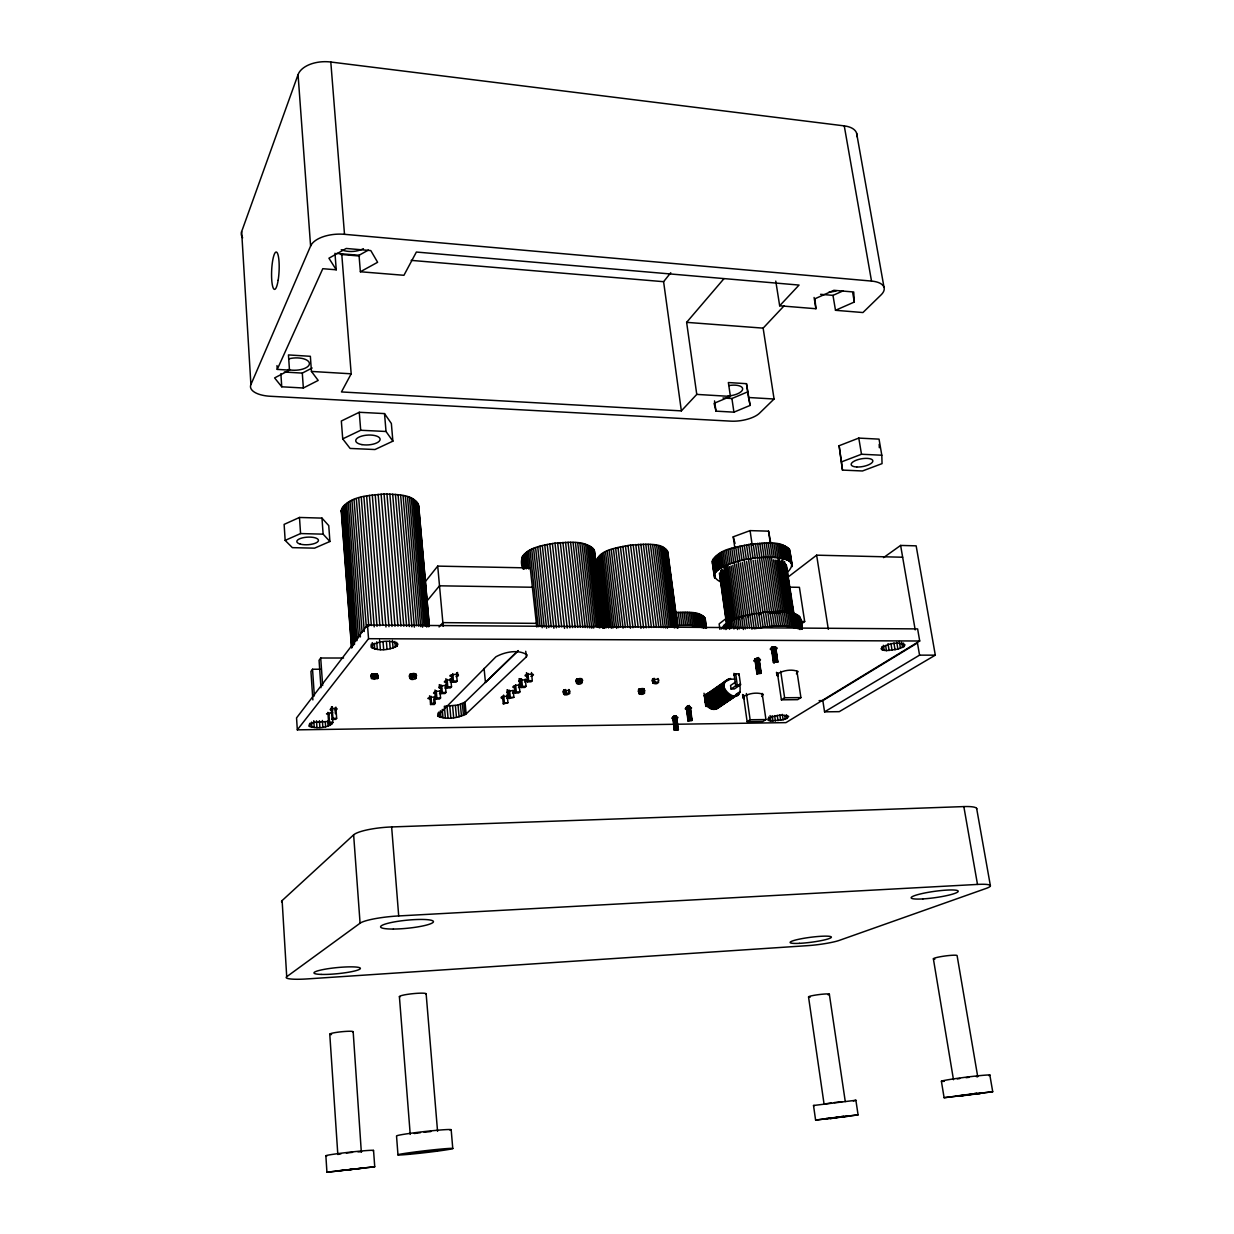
<?xml version="1.0" encoding="UTF-8"?>
<svg xmlns="http://www.w3.org/2000/svg" width="1234" height="1234" viewBox="0 0 1234 1234"><rect width="100%" height="100%" fill="white"/><g stroke="black" fill="none" stroke-linecap="round" stroke-linejoin="round"><path stroke-width="1.5" d="M522.784 568.612C515.164 548.791 541.957 545.459 554.991 543.145C567.609 542.713 585.934 539.088 594.387 550.734L603.611 628.307M789.837 553.326C786.706 538.394 762.442 543.947 750.951 544.071C738.379 547.31 715.072 548.174 712.527 563.691M739.737 684.083C744.395 714.532 705.277 678.206 734.569 679.163M737.917 694.619L717.802 708.223C707.406 714.486 698.521 693.971 711.185 692.089M351.52 647.665L341.232 510.783C347.973 495.528 369.66 495.59 384.052 494.016C394.679 494.618 419.267 493.384 417.956 508.824M692.073 720.347L687.924 720.826L692.073 720.286L690.238 706.804M442.173 692.413C440.831 689.066 428.229 693.292 436.126 693.909M666.761 555.994C670.278 540.014 639.613 545.027 630.543 545.042C620.332 547.51 594.572 549.269 597.904 563.969M658.601 682.34C644.919 680.736 661.64 688.618 657.969 678.484M787.153 572.576C806.064 554.066 759.018 556.75 750.812 558.693C742.282 559.064 697.21 571.049 721.767 582.479M409.997 678.422C424.465 674.258 407.636 685.41 409.673 674.659M705.169 620.224C701.992 609.534 685.04 613.005 676.247 612.403L677.975 625.515L691.04 625.484L702.084 627.535L700.326 614.532M721.566 628.97C730.651 615.38 750.735 614.948 765.512 612.126C778.253 611.925 805.571 607.143 801.73 628.8M775.446 646.817L777.713 662.01L775.739 646.986M563.845 694.063C577.296 689.837 561.624 700.48 563.46 690.454M569.707 693.57L569.183 689.698M576.571 683.389C590.099 678.731 574.597 690.222 576.293 679.487M784.114 305.816L763.136 328.136L774.073 399.014L759.527 413.174A21.903 8.669 -9 0 1 730.898 421.149L270.292 396.268A24.479 10.504 -2.1 0 1 250.903 384.592L241.648 231.591L298.057 74.642A27.194 15.965 -1 0 1 330.805 62.024L844.257 125.883A24.449 12.695 -12.9 0 1 856.766 136.604M371.48 678.499L374.288 679.317L377.851 678.145L374.997 677.481L371.527 678.422L371.233 674.612M250.903 384.592L310.598 246.044L298.057 74.642M289.481 370.138L274.611 377.913L281.738 386.797L303.348 388L318.187 380.427L311.446 371.434L310.366 356.302L288.463 354.929L289.481 370.138L277.234 369.398L322.784 268.703L336.25 269.799L334.969 253.248M678.376 729.726L674.335 730.081L678.376 729.726L676.463 716.244M341.756 254.081L351.181 373.809L341.463 391.949L681.353 410.876L696.763 394.402L730.405 396.423L728.368 382.54L746.477 383.681L750.133 405.415L733.922 412.156L716.013 411.153L714.07 403.317L730.405 396.423M720.332 705.462L733.598 696.824M320.022 669.229L312.541 669.244L310.937 671.435L312.865 699.925M343.546 658.015L320.717 658.015L319.066 660.298L320.963 687.724M644.564 693.076C631.422 691.04 647.464 699.524 643.978 688.803M526.394 656.812L527.196 654.946C518.496 649.084 504.783 651.891 495.914 656.797L437.623 715.782C446.06 720.224 457.845 718.173 466.143 713.915L526.394 656.812L525.73 651.305M410.043 678.345L409.873 674.396M367.485 625.052L296.546 717.926L297.317 729.849L785.935 722.63L919.716 641.001L917.618 628.908L367.485 625.052L368.55 638.703L297.317 729.849M681.353 410.876L663.599 281.691L670.756 272.729M424.712 582.371L437.715 566.113L530.419 567.948M426.424 601.668L439.505 585.811L532.486 587.245M332.964 718.712L332.378 723.448L328.676 723.494L329.524 722.476L328.876 713.175M335.849 707.097L336.651 718.327L335.787 719.36L332.069 719.407L332.933 718.373L332.131 707.144M719.653 706.542L717.802 708.223M397.024 646.138L397.903 644.102C390.391 639.335 378.823 640.97 371.434 645.552L371.48 647.542C379.27 651.351 389.45 650.025 397.024 646.138L396.7 642.297M696.763 394.402L686.628 322.352L723.895 278.761M439.088 626.965L442.867 622.63L536.374 623.355M904.059 646.539L904.938 644.827C897.797 641.618 886.752 643.361 881.045 648.714L882.464 650.056L886.459 650.626L897.905 649.146L904.059 646.539L903.473 643.099M775.77 281.105L779.672 305.785L799.046 285.069L416.382 252.044L403.934 275.29L360.374 271.758L359.032 255.284L368.395 250.07M761.208 673.255L756.843 673.641L761.208 673.255L759.033 658.447M436.096 697.071L430.034 697.225L430.543 704.491L431.576 703.442L435.216 703.395L434.569 696.161M435.016 689.976L435.833 699.076L436.882 697.997L440.553 697.966L439.89 690.685M440.553 686.212L441.217 693.57L442.296 692.459L445.983 692.444L445.32 685.086M445.86 678.685L446.708 687.94L447.803 686.829L451.521 686.798L450.842 679.394M451.613 674.751L452.292 682.217L453.418 681.075L457.166 681.06L456.472 673.579M430.543 704.491L434.183 704.46L435.216 703.395M440.553 697.966L439.489 699.046L435.833 699.076M445.983 692.444L444.903 693.539L441.217 693.57M451.521 686.798L450.425 687.924L446.708 687.94M457.166 681.06L456.056 682.201L452.292 682.217M445.397 718.034L444.348 706.28L458.015 705.046L465.033 702.115L518.157 650.58M517.925 651.028L485.456 682.495L484.083 668.427M282.077 902.332A26.747 4.504 -5.1 0 1 282.123 900.573L353.634 834.863A31.081 6.185 -5.3 0 1 391.641 826.95L963.831 806.589A27.534 4.782 -8.5 0 1 976.726 808.995M515.303 691.888L512.542 693.045M521.334 686.397L518.527 687.585M502.5 696.115L503.271 703.781L507.945 702.701L507.174 695.035M508.423 691.271L509.148 698.444L510.305 697.38L513.868 697.349L513.128 690.176M514.377 685.78L515.118 693.014L516.306 691.935L519.9 691.904L519.144 684.669M520.455 680.181L521.211 687.477L522.429 686.366L526.039 686.351L525.268 679.055M526.455 672.638L527.412 681.831L528.646 680.721L532.286 680.69L531.499 672.53M507.945 702.701L503.271 703.781M513.868 697.349L509.148 698.444M519.9 691.904L518.696 692.984L515.118 693.014M526.039 686.351L524.82 687.446L521.211 687.477M532.286 680.69L531.052 681.816L527.412 681.831M674.412 729.973L673.008 716.599M726.363 618.296L719.144 623.88L719.9 629.355M787.971 577.126L816.63 555.177L902.656 557.228M658.586 680.551C660.067 677.435 647.526 680.767 653.758 681.507M286.72 976.711L360.081 923.202A31.544 4.859 -5.6 0 1 398.705 915.936L977.498 884.423A27.888 3.733 -8.1 0 1 986.105 888.434L839.351 940.37A23.986 2.838 -7.4 0 1 807.514 945.66L307.497 978.901A27.086 3.517 -5.5 0 1 286.72 976.711L282.123 900.573M883.529 557.629L900.619 545.428L916.152 545.844L935.31 655.161L839.243 711.663L824.574 711.848L822.831 700.619L917.448 642.945L919.561 655.146L824.574 711.848M800.264 624.666L804.676 621.55L799.416 587.322L789.914 587.168M707.19 693.817L728.106 679.194M706.342 694.742L729.309 678.731M705.987 695.266L729.942 678.592M705.663 695.822L724.975 682.294M727.597 680.597L730.59 678.499M705.385 696.408L724.697 682.896M705.169 697.025L724.481 683.513M705 697.657L724.312 684.176M704.876 698.321L724.188 684.839M704.815 698.999L724.127 685.533M704.799 699.678L724.111 686.227M704.845 700.372L724.157 686.937M704.938 701.066L724.265 687.647M705.077 701.76L724.404 688.356M705.277 702.439L724.62 689.05M705.524 703.118L724.867 689.729M735.186 682.294L730.574 685.487L731.068 689.004L734.369 688.973L740.554 684.747L739.043 674.026M705.817 703.766L725.176 690.408M706.172 704.398L725.53 691.055M706.558 705.015L725.916 691.672M704.028 693.246L705.802 706.372L726.363 692.274M731.068 689.004L737.222 684.762L740.554 684.747M707.452 706.157L726.841 692.845M707.961 706.666L727.35 693.369M708.486 707.144L727.906 693.847M709.056 707.576L728.476 694.295M709.643 707.961L729.093 694.696M710.26 708.301L729.71 695.051M710.892 708.594L730.358 695.344M711.54 708.84L731.022 695.59M712.188 709.026L731.685 695.791M712.851 709.149L732.348 695.914M713.514 709.226L733.027 696.007M714.162 709.241L733.69 696.022M735.695 694.634L740.215 691.564M714.825 709.211L739.953 692.166M736.605 694.788L739.629 692.737M715.458 709.118L739.274 693.277M716.676 708.779L738.857 693.77M761.81 696.5L763.337 694.372C756.905 691.935 748.514 693.338 742.76 697.025L744.195 698.752L743.67 694.973M796.393 673.826L798.12 671.527C791.488 668.782 782.68 670.448 776.726 674.288L778.083 676.186L777.59 672.838M743.423 695.513L747.125 721.689L750.133 719.761L765.944 719.545L762.149 693.385M777.482 673.471L781.384 699.832L784.623 697.75L800.912 697.611L796.933 671.265M765.944 719.545L762.89 721.458L747.125 721.689M800.912 697.611L797.627 699.663L781.384 699.832M787.03 718.389L788.68 716.337C782.125 713.992 773.78 715.473 767.841 719.006L768.103 720.24L770.864 720.949L783.127 719.761L787.03 718.389L786.505 714.794M777.96 661.717L773.363 662.319L777.713 662.01M691.796 720.594L689.945 706.681L691.58 720.039M327.581 721.489L313.544 722.384L309.626 723.803L308.855 726.116C316.089 728.631 325.73 728.384 332.069 723.895L331.19 722.445M456.009 676.618C465.835 672.638 442.173 674.875 452.554 676.942M360.374 271.758L377.619 262.287L370.802 250.579L346.214 248.466L328.923 258.214L336.25 269.799M447.294 687.184L444.888 688.048M441.865 692.737L439.489 693.601M813.514 1105.494L855.887 1100.265L858.077 1114.873L815.597 1120.071L813.514 1105.494L814.486 1105.571M371.85 678.176L371.712 674.288M284.344 372.036L302.299 373.1L312.156 367.994M410.428 678.006L410.274 674.165M582.093 681.199C585.656 678.237 571.974 680.196 576.988 681.862M569.29 691.95C572.73 689.081 559.326 691.025 564.277 692.598M359.264 412.279L341.34 421.01L342.713 438.872L350.117 448.436L374.966 449.531L392.875 441.17L391.363 423.493L384.514 413.591L359.264 412.279L360.698 430.265L342.713 438.872M361.315 1151.908L353.171 1031.701M759.743 660.73C764.016 656.982 747.696 661.085 756.241 661.424M299.476 517.462L284.128 524.388L285.162 540.399L292.365 547.649L314.547 548.158L329.91 541.495L328.753 525.622L321.981 518.11L299.476 517.462L300.572 533.566L285.162 540.399M738.626 675.013C741.958 672.808 731.238 674.103 734.631 675.538M855.887 1100.265L853.311 1100.959M820.564 294.324L832.981 295.373L843.208 290.823M815.597 1120.071L858.077 1114.873M832.981 295.373L835.495 310.305L854.298 302.052L853.727 291.995L833.891 290.298L814.918 298.782L815.936 308.731L779.672 305.785M325.869 1155.826L326.933 1172.238L374.735 1166.747L373.547 1150.396M722.985 397.996L731.916 398.52L748.082 391.702M839.12 445.721L858.787 438.085L879.04 439.134L881.801 455.223L882.048 463.629L862.473 470.972L842.483 470.092L839.12 445.721L842.483 470.092M841.758 461.778L861.502 454.251L881.801 455.223M377.018 676.726C382.339 673.456 365.742 675.214 372.329 677.173M415.426 676.571C420.655 673.841 406.14 674.319 410.027 676.895M734.801 547.742L733.227 536.821L750.071 530.62L768.566 531.16L770.803 543.253M374.735 1166.747L326.933 1172.238M452.23 681.831L451.397 682.14L451.073 678.561M435.957 698.521L434.183 699.046M506.65 698.413C515.951 695.39 495.79 695.899 502.423 698.675M643.408 691.642C649.5 688.557 632.919 690.778 639.922 692.089M775.492 649.47C782.587 646.184 765.018 648.22 771.821 649.948M941.388 1081.215L944.103 1097.705L992.722 1091.72L989.869 1075.2M690.145 708.979C696.161 706.157 680.35 708.177 686.829 709.411M430.034 697.225L427.828 698.429L430.851 699.354M992.722 1091.72L944.103 1097.705M335.386 710.121C342.697 706.928 323.694 709.01 332.594 710.383L332.347 706.881M530.867 676.34C540.924 672.515 517.74 674.504 527.473 676.648M524.635 682.001C534.569 678.253 511.601 680.227 521.288 682.325L520.918 678.808M338.023 1170.804L356.672 1168.814M410.907 1153.142L409.95 1153.374L432.085 1150.921M363.644 1168.166L364.4 1167.981L345.073 1170.156M439.828 1150.242L440.846 1149.995L418.773 1152.448M675.785 718.635C683.729 716.106 666.838 717.324 673.301 718.867M795.899 614.146L798.105 628.646C783.899 624.188 768.551 626.348 754.159 628.785L742.112 545.598M826.811 1118.498L825.5 1118.729L843.778 1116.354L841.264 1116.631M957.491 1095.792L955.795 1096.085L977.097 1093.293L974.336 1093.586M825.284 1103.859L831.546 1102.903M846.755 1116.461L848.097 1116.23L829.942 1118.59L832.441 1118.312M979.179 1093.632L980.907 1093.339L959.759 1096.116L962.505 1095.823M341.047 1153.775L337.823 1154.469L329.771 1034.169M957.276 1078.917L959.851 1078.516M414.3 1133.522L420.486 1132.658M965.991 1077.683L969.137 1077.313M346.322 1153.05L352.538 1152.34M834.292 1102.564L841.927 1101.731M424.064 1132.241L430.913 1131.547M357.983 1151.846L361.655 1151.754M707.745 694.804L703.966 695.822L705.432 696.408M831.762 1118.066L833.243 1118.019M840.416 1116.94L841.866 1116.893M976.325 1076.65L977.436 1076.619M329.524 722.476L333.226 722.43M332.933 718.373L336.651 718.327M819.083 700.665L822.831 700.619M705.802 706.372L709.026 706.342M738.996 685.811L735.68 685.826L733.922 673.332M919.561 655.146L935.31 655.161M368.55 638.703L919.716 641.001M962.69 1095.36L964.001 1095.376M800.851 621.52L804.676 621.55M972.762 1094.049L974.042 1094.064M300.572 533.566L323.123 534.152L329.91 541.495M329.216 714.532L326.501 713.792L332.625 712.542M360.698 430.265L386.026 431.484L392.875 441.17M447.402 686.243C444.95 684.068 433.982 687.647 441.51 688.371M515.18 691.302C512.912 689.251 502.192 692.629 509.241 693.354M446.986 682.711C439.597 682.063 449.839 678.577 452.431 680.304M515.21 687.893C507.961 687.168 519.452 683.405 521.427 686.089M311.446 371.434L351.181 373.809M746.477 383.681L748.544 397.502L774.073 399.014M686.628 322.352L763.136 328.136M835.495 310.305L862.936 312.541L881.061 294.895A25.143 11.091 -11.6 0 0 871.513 281.074L844.257 125.883M336.82 253.402L359.032 255.284M340.399 254.405L359.526 256.024M411.169 260.374L663.599 281.691M310.598 246.044A28.058 14.037 -2.4 0 1 344.502 234.321L871.513 281.074M773.857 662.643L771.728 647.248L773.718 662.596M678.052 729.402L676.201 716.183M653.017 683.281L652.663 678.978M688.063 720.98L686.258 707.283M773.487 662.504L771.281 647.572M713.946 565.588L712.882 564.354L713.854 571.342M522.861 561.64L521.781 559.141M342.157 513.899L341.232 510.783M733.227 536.821L735.017 543.438M748.544 397.502L750.133 405.415M856.627 133.257L884.007 287.306M976.634 808.378L990.347 885.488M963.831 806.589L977.498 884.423M900.619 545.428L915.196 629.895M852.694 292.659L854.298 302.052M977.729 1076.711L957.106 955.64A11.985 1.219 -7.7 0 0 942.421 956.381A11.985 1.219 -7.7 0 0 934.848 959.173M901.684 642.312L902.563 647.464M899.308 641.495L900.465 648.344M896.748 642.297L897.905 649.146M893.91 642.976L895.051 649.809M858.787 438.085L861.502 454.251M890.917 643.454L892.074 650.287M888.002 643.732L889.143 650.565M885.611 645.49L886.459 650.626M883.328 645.305L884.192 650.441M881.894 646.631L882.464 650.056M933.367 958.756L953.481 1079.719M814.085 297.471L815.936 308.731M816.63 555.177L828.322 629.309M789.714 549.762L792.305 565.882M800.048 617.278L802.1 629.309M790.331 554.328L792.213 566.607M789.313 549.099L791.472 563.198M799.663 616.692L801.591 629.325M788.804 548.467L790.963 562.581M799.154 616.136L801.082 628.769M790.315 559.326L790.84 562.812M788.156 547.865L790.315 561.994M798.521 615.596L800.45 628.245M787.4 547.294L789.559 561.424M797.766 615.087L799.971 629.556M786.536 546.739L788.696 560.899M796.886 614.594L799.108 629.093M785.549 546.23L787.708 560.39M784.454 545.736L786.598 559.912M794.804 613.714L797.01 628.245M786.397 565.234L794.249 615.797M783.235 545.289L785.395 559.48M786.552 567.964L787.415 573.625M787.986 577.419L791.148 598.197M791.734 601.976L795.791 627.859M786.027 564.617L793.524 614.008M785.503 564.015L793.015 613.452M784.562 561.532L792.644 614.825M781.924 544.888L784.084 559.079M792.274 612.974L794.48 627.52M784.068 562.889L791.873 614.331M780.52 544.518L782.664 558.724M782.85 560.421L793.061 627.211M781.801 559.943L789.914 613.514M779.009 544.179L781.153 558.4M789.328 612.388L791.534 626.949M780.921 561.362L788.742 613.128M777.405 543.885L779.549 558.123M787.724 612.141L789.914 626.718M779.364 559.125L787.462 612.774M775.723 543.639L777.867 557.876M777.975 558.771L788.217 626.517M776.741 560.313L784.562 612.203M773.949 543.423L776.093 557.675M784.238 611.771L786.428 626.363M775.153 560.066L782.942 611.987M772.114 543.269L774.242 557.521M782.371 611.648L784.562 626.255M773.456 559.85L781.245 611.802M768.566 531.16L772.33 557.413M780.443 611.555L782.634 626.178M771.389 557.83L779.734 613.514M768.211 543.068L770.355 557.336M778.453 611.524L780.644 626.147M769.538 557.706L777.852 613.437M766.191 543.037L768.319 557.321M776.402 611.524L778.577 626.147M767.61 557.629L775.908 613.391M764.108 543.053L766.221 557.336M774.289 611.555L776.479 626.193M765.604 557.614L773.903 613.391M829.341 994.203L845.275 1101.576M761.98 543.114L764.093 557.398M772.145 611.632L774.32 626.27M780.706 671.311L784.623 697.75M763.568 557.645L771.836 613.437M775.307 646.786L777.59 662.087M759.82 543.222L761.933 557.506M769.97 611.755L772.129 626.409M774.952 646.724L777.266 662.242M761.471 557.722L769.723 613.529M774.736 646.709L776.896 661.331M784.762 715.504L785.302 719.113M774.52 646.709L776.68 661.316M774.273 646.709L776.433 661.331M774.027 646.724L776.186 661.347M773.78 646.739L775.939 661.362M773.517 646.77L775.677 661.393M773.271 646.817L775.43 661.424M757.63 543.361L759.743 557.66M767.749 611.925L769.908 626.563M773.008 646.863L775.168 661.47M772.762 646.909L774.921 661.532M776.479 672.329L776.973 675.677M759.342 557.845L767.301 611.817M772.53 646.971L774.69 661.578M782.325 714.363L783.127 719.761M772.299 647.032L774.428 662.704M771.898 647.171L774.212 662.689M755.409 543.562L757.522 557.861M765.512 612.126L767.671 626.779M757.46 559.881L765.126 612.002M779.857 714.918L780.644 720.301M731.916 398.52L733.922 412.156M753.187 543.793L755.285 558.092M763.26 612.372L765.404 627.011M755.285 560.113L762.936 612.234M750.071 530.62L752.216 545.258M777.235 715.334L778.022 720.718M750.951 544.071L753.048 558.37M760.992 612.65L763.152 627.304M753.095 560.375L760.992 614.362M774.628 715.597L775.415 720.98M748.729 544.395L750.812 558.693M758.74 612.974L760.884 627.612M750.642 558.832L758.787 614.671M772.191 715.674L772.978 721.057M746.508 544.749L748.591 559.064M756.488 613.329L758.617 627.967M748.467 559.187L756.319 613.175M770.078 715.566L770.864 720.949M744.287 545.15L746.369 559.449M746.57 561.455L756.38 628.368M768.674 717.077L769.198 720.671M808.532 996.918L824.081 1104.199M758.771 658.37L760.992 673.409M758.478 657.521L760.684 672.715M758.416 658.308L760.499 672.684M757.984 658.293L760.283 672.684M757.753 658.308L759.836 672.684M757.506 658.308L759.589 672.7M757.26 658.339L759.342 672.715M757.013 658.37L759.08 672.746M756.75 658.401L758.833 672.777M756.504 658.447L758.586 672.823M739.953 546.076L742.02 560.359M742.359 562.38L751.969 629.232M756.272 658.493L758.339 672.869M756.026 658.555L758.108 672.931M755.81 658.617L757.892 672.993M755.609 658.678L757.491 673.132M755.254 658.833L757.321 673.193M755.1 658.91L757.182 673.903M754.884 659.049L756.966 673.826M740.323 562.905L748.097 616.815M737.839 546.585L739.891 560.868M747.711 615.087L749.547 627.89M738.071 561.593L745.814 615.488M735.757 547.125L737.824 561.408M745.598 615.612L747.449 628.399M714.532 400.88L716.013 411.153M736.42 564.046L743.871 616.044M733.736 547.695L735.788 561.979M743.562 616.152L745.382 628.939M734.307 562.797L742.266 618.496M731.777 548.312L733.814 562.581M741.557 616.722L743.392 629.51M732.795 565.295L740.215 617.247M729.88 548.945L731.916 563.198M739.629 617.324L741.202 628.276M731.114 565.959L738.78 619.73M728.06 549.593L730.081 563.845M737.778 617.941L739.336 628.877M729.525 566.653L736.899 618.527M726.302 550.271L728.322 564.524M736.004 618.573L737.546 629.51M746.4 693.508L750.133 719.761M727.782 565.496L735.402 619.19M724.636 550.981L726.641 565.218M734.292 619.237L735.587 628.337M726.394 566.221L733.999 619.884M723.047 551.706L725.052 565.928M725.129 566.961L733.983 629.001M742.559 694.511L743.084 698.305M724.003 567.763L731.531 621.196M721.551 552.431L723.556 566.653M731.176 620.579L732.194 627.859M723.232 570.417L730.497 621.905M720.162 553.187L722.168 567.378M729.757 621.273L730.775 628.553M722.075 569.26L729.572 622.599M721.304 570.015L728.8 623.293M718.867 553.943L720.872 568.134M728.43 621.982L729.464 629.247M735.726 674.042L737.222 684.762M720.656 570.756L728.137 623.988M720.425 573.394L727.628 624.682M717.679 554.714L719.669 568.889M727.227 622.692L727.983 628.137M720.054 574.118L726.98 623.463M719.561 572.946L726.903 624.712M719.468 573.64L726.579 624.126M716.599 555.485L718.589 569.645M726.116 623.401L726.888 628.846M715.643 556.256L717.617 570.417M725.129 624.111L725.901 629.556M714.779 557.043L716.753 571.188M724.265 624.836L724.759 628.445M714.054 557.814L716.029 571.944M723.51 625.545L724.003 629.155M713.437 558.586L715.396 572.699M712.928 559.357L714.902 573.455M712.558 560.113L715.057 577.219M714.347 574.843L714.825 578.345M712.311 560.868L714.27 574.936M712.172 561.593L714.471 577.697M705.169 618.45L706.527 628.245M704.938 617.895L706.172 627.597M704.599 617.355L705.941 628.199M704.151 616.815L705.678 627.921M703.596 616.321L705.123 627.427M702.933 615.828L704.46 626.949M702.177 615.38L703.935 628.353M701.298 614.933L703.072 627.936M699.246 614.162L701.02 627.181M698.089 613.807L699.848 626.841M696.824 613.499L698.583 626.533M695.467 613.205L697.241 626.255M705.725 694.11L706.234 697.873M694.048 612.959L695.806 626.008M692.536 612.743L694.295 625.808M690.947 612.558L692.706 625.623M689.297 612.403L691.04 625.484M687.569 612.295L689.328 625.391M685.796 612.218L687.539 625.314M683.96 612.187L685.703 625.283M682.093 612.187L683.837 625.283M680.181 612.218L681.908 625.329M678.222 612.295L679.949 625.407M689.343 705.509L691.41 720.008M689.158 705.57L691.04 719.993M688.942 705.709L690.824 719.993M688.51 705.74L690.608 719.993M688.279 705.755L690.161 720.024M667.764 551.644L677.898 628.214M688.048 705.786L689.929 720.054M667.409 550.842L677.605 627.088M687.816 705.817L689.698 720.085M667.702 554.22L668.936 563.66M669.445 567.439L671.435 582.541M671.928 586.32L673.918 601.436M674.412 605.215L675.152 610.876M675.661 614.655L677.389 627.875M687.585 705.863L689.467 720.132M666.884 550.056L677.142 627.967M687.369 705.894L689.235 720.178M673.024 598.49L673.517 602.269M674.273 607.93L674.767 611.694M675.507 617.355L676.001 621.134M687.276 706.851L688.834 720.286M666.19 549.315L676.448 627.319M688.649 720.332L686.891 706.959L688.418 721.088L686.443 707.144M665.311 548.606L675.569 626.702M664.262 547.927L674.767 628.029M663.028 547.31L673.533 627.489M661.655 546.739L672.144 627.011M660.113 546.215L670.664 627.088M658.432 545.752L668.982 626.687M656.611 545.335L667.378 628.245M654.668 544.981L665.419 627.967M676.047 716.167L677.744 729.34M675.677 716.152L677.574 729.34M675.461 716.136L677.173 729.325M675.245 716.152L676.957 729.34M675.029 716.167L676.726 729.34M652.601 544.703L663.321 627.736M674.566 716.214L676.51 729.371M674.35 716.244L676.047 729.433M674.119 716.275L675.831 729.464M673.903 716.322L675.6 729.51M673.702 716.368L675.399 729.556M673.502 716.43L675.029 729.664M673.162 716.538L674.859 729.726M650.411 544.472L661.115 627.582M672.715 716.8L674.474 730.281M648.143 544.317L658.817 627.474M645.783 544.225L656.426 627.427M643.346 544.194L653.958 627.443M640.847 544.225L651.444 627.504M638.317 544.333L648.868 627.643M654.282 678.438L654.73 681.986M654.035 678.499L654.483 682.047M653.789 678.561L654.236 682.093M653.573 678.623L654.02 682.171M653.357 678.685L653.804 682.232M653.156 678.762L653.418 682.371M652.817 678.901L653.465 683.405M635.741 544.502L646.261 627.828M652.447 679.132L652.909 683.235M633.15 544.749L643.624 628.091M630.543 545.042L640.986 628.384M627.967 545.413L638.132 626.857M643.747 688.711L644.395 693.215M643.438 688.634L644.133 693.369M643.253 688.618L643.978 693.446M625.391 545.829L635.525 627.273M643.053 688.587L643.531 692.397M642.852 688.572L643.315 692.382M642.39 688.557L643.099 692.367M642.143 688.572L642.606 692.382M641.881 688.587L642.359 692.382M641.634 688.603L642.096 692.397M641.371 688.618L641.85 692.428M641.109 688.649L641.587 692.459M640.847 688.695L641.325 692.505M640.6 688.742L641.063 692.536M622.861 546.307L632.965 627.736M640.353 688.788L640.816 692.582M640.107 688.834L640.585 692.644M639.875 688.896L640.338 692.706M639.659 688.958L640.122 692.768M639.443 689.019L639.999 694.002M639.258 689.096L639.798 693.986M638.919 689.235L639.613 693.955M638.78 689.312L639.305 693.894M638.487 689.528L639.073 693.786M620.394 546.847L630.435 628.245M617.972 547.433L627.751 626.918M615.627 548.081L625.376 627.52M613.391 548.76L623.093 628.152M611.231 549.485L620.671 626.949M609.195 550.241L618.604 627.659M607.282 551.043L616.661 628.399M605.508 551.876L614.609 627.273M603.858 552.724L612.943 628.06M602.377 553.603L611.339 628.245M601.035 554.482L609.75 627.15M599.863 555.377L608.563 627.967M598.86 556.287L607.298 626.887M598.043 557.197L606.449 627.72M597.379 558.107L605.555 626.641M596.917 559.002L605.076 627.443M597.287 563.213L597.966 568.874M598.413 572.653L599.092 578.33M599.539 582.109L600.434 589.667M600.881 593.446L601.56 599.122M602.007 602.902L604.043 619.9M604.49 623.679L604.938 627.458M596.624 559.881L604.768 628.245M594.125 549.886L603.333 627.998M593.677 549.053L602.902 626.826M594.742 559.064L594.387 550.734M595.42 564.709L596.084 570.37M596.531 574.134L597.21 579.795M597.873 585.456L598.552 591.101M598.999 594.881L599.894 602.408M600.341 606.187L601.004 611.833M601.683 617.494L602.346 623.155M593.045 548.266L602.5 628.029M592.227 547.495L601.698 627.35M591.24 546.77L600.696 626.733M590.068 546.091L599.755 628.044M588.741 545.459L598.428 627.504M587.261 544.873L596.917 627.011M585.61 544.348L595.266 626.563M583.821 543.87L593.693 628.075M581.893 543.454L591.796 628.214M579.841 543.083L589.729 627.936M577.682 542.79L587.538 627.705M575.399 542.559L585.24 627.535M573.039 542.405L582.849 627.427M570.586 542.297L580.366 627.381M568.087 542.266L577.821 627.396M582.078 678.947L582.062 682.325M581.307 678.638L581.908 682.279M565.511 542.312L575.214 627.474M581.121 678.607L581.523 682.217M580.906 678.592L581.322 682.186M580.674 678.561L581.091 682.171M580.196 678.561L580.859 682.155M579.934 678.561L580.35 682.171M579.672 678.577L580.088 682.171M579.409 678.592L579.81 682.201M579.132 678.623L579.548 682.217M578.869 678.654L579.27 682.248M562.905 542.42L572.576 627.612M578.607 678.685L579.008 682.294M578.345 678.731L578.746 682.34M578.083 678.777L578.499 682.387M577.836 678.839L578.252 682.448M577.605 678.901L577.79 682.572M577.173 679.024L577.574 682.633M576.972 679.101L577.373 682.711M576.802 679.178L577.049 682.849M576.509 679.332L576.802 683.019M560.282 542.59L569.907 627.798M557.629 542.837L567.224 628.06M554.991 543.145L564.54 628.368M568.967 689.59L569.491 693.184M552.369 543.5L561.671 626.841M568.828 689.544L569.229 693.092M549.762 543.932L559.033 627.258M565.573 689.559L565.974 693.107M565.326 689.605L565.712 693.153M565.079 689.667L565.481 693.215M564.848 689.729L565.249 693.277M564.632 689.791L565.018 693.338M564.432 689.852L564.632 693.477M564.509 694.511L564.061 689.991L564.339 694.48M563.66 690.222L564.092 694.387M547.217 544.425L556.441 627.736M544.734 544.965L553.912 628.26M542.312 545.567L551.243 626.934M539.968 546.215L548.868 627.535M537.731 546.924L546.6 628.199M535.602 547.665L544.225 626.995M533.597 548.436L542.189 627.72M531.715 549.253L540.06 626.579M529.972 550.086L538.225 626.749M528.383 550.966L536.759 626.995M526.949 551.845L528.8 569.059M525.684 552.755L527.319 568.041M524.589 553.665L526.208 568.936M523.663 554.59L525.082 567.933M522.923 555.516L524.327 568.843M522.352 556.441L523.571 567.856M523.262 565.419L523.663 569.198M521.982 557.352L523.185 568.751M521.781 558.246L522.784 567.748M527.874 673.348L528.646 680.721M521.673 679.07L522.429 686.366M519.93 678.746L520.285 682.263M520.008 683.559L520.362 687.045M519.098 678.607L519.468 682.124M519.175 683.852L519.529 687.338M515.565 684.685L516.306 691.935M509.58 690.192L510.305 697.38M507.914 689.852L508.269 693.307M507.097 689.713L507.452 693.184M507.282 694.742L507.637 698.182M503.642 695.066L504.413 702.732M465.033 702.115L466.143 713.915M463.953 702.917L465.048 714.702M462.38 703.688L463.475 715.458M457.536 672.453L457.86 676.062M460.375 704.413L461.454 716.167M456.688 672.761L457.027 676.371M458.015 705.046L459.094 716.8M452.724 673.594L453.418 681.075M455.392 705.57L456.472 717.309M452.616 705.956L453.68 717.71M450.071 678.808L450.395 682.387M437.715 566.113L443.207 626.348M449.778 706.218L450.842 717.972M447.124 679.41L447.803 686.829M446.986 706.326L448.05 718.08M441.633 685.101L442.296 692.459M440.152 684.762L440.476 688.31M442.266 709.442L443.006 717.849M439.289 684.623L439.613 688.171M440.368 710.769L440.97 717.509M438.903 711.987L439.35 717.047M436.234 690.701L436.882 697.997M437.916 713.082L438.224 716.46M418.665 505.616L429.309 625.484M418.48 504.567L429.293 626.502M418.064 503.534L428.908 625.638M417.447 502.531L428.46 626.718M416.614 501.559L427.612 625.916M433.705 699.046L434.183 704.46M415.565 500.618L426.748 627.057M414.331 499.724L425.483 626.332M430.944 696.192L431.576 703.442M412.881 498.891L424.049 625.931M429.54 695.822L429.833 699.308M411.261 498.089L422.568 627.196M409.441 497.364L420.732 626.625M407.467 496.685L418.727 626.101M405.323 496.083L416.552 625.638M403.04 495.559L414.377 627.15M400.618 495.096L411.909 626.81M415.951 674.057L416.274 678.145M415.688 673.857L416.012 678.392M415.395 673.749L415.873 678.469M415.226 673.687L415.549 678.638M415.025 673.656L415.349 677.42M414.578 673.594L415.133 677.389M414.331 673.563L414.655 677.343M414.084 673.548L414.393 677.327M413.806 673.548L414.13 677.312M413.529 673.548L413.853 677.312M398.073 494.711L409.318 626.548M413.251 673.548L413.575 677.327M412.974 673.563L413.297 677.343M412.68 673.594L413.004 677.373M412.403 673.625L412.727 677.389M451.181 1129.789L452.77 1148.561A27.58 0.941 -6.6 0 1 411.061 1154.129A27.58 0.941 -6.6 0 1 412.295 1152.34A27.58 0.941 -6.6 0 1 452.77 1148.561M412.125 673.656L412.449 677.435M411.847 673.702L412.171 677.481M411.585 673.749L411.909 677.528M411.323 673.81L411.647 677.589M411.076 673.872L411.4 677.636M410.86 673.934L411.169 677.713M395.42 494.402L406.618 626.363M410.644 674.011L410.768 677.852M410.104 674.242L410.29 678.083M392.674 494.186L403.811 626.224M384.514 413.591L386.026 431.484M389.851 494.047L400.927 626.178M386.967 493.986L397.996 626.193M426.146 993.879L437.561 1131.331M384.052 494.016L395.003 626.286M394.895 641.387L395.374 647.14M381.105 494.124L391.996 626.44M392.427 640.369L393.06 648.035M378.144 494.31L388.972 626.671M389.589 641.125L390.222 648.776M375.198 494.587L385.964 626.965M386.396 641.665L387.029 649.315M372.282 494.957L382.818 625.407M383.064 641.973L383.681 649.624M369.413 495.389L379.887 625.839M379.609 640.122L380.38 649.686M366.606 495.898L377.002 626.332M330.805 62.024L344.502 234.321M376.725 641.819L377.326 649.485M391.641 826.95L398.705 915.936M363.876 496.484L374.21 626.872M377.481 674.196L377.805 678.314M377.203 673.98L377.666 678.469M377.049 673.918L377.419 678.638L376.709 673.81M374.272 643.284L374.735 649.053M376.509 673.779L376.802 677.574M376.293 673.733L376.586 677.543M376.046 673.718L376.355 677.512M375.799 673.687L376.092 677.497M375.537 673.671L375.83 677.481M361.238 497.132L371.357 625.561M375.259 673.671L375.568 677.466M374.982 673.671L375.29 677.466M372.282 642.621L372.73 648.39M374.704 673.671L374.997 677.481M374.411 673.687L374.72 677.497M374.133 673.718L374.426 677.528M373.84 673.749L374.133 677.559M399.4 996.625L410.228 1134.416M373.563 673.779L373.856 677.589M371.218 644.179L371.48 647.542M373.285 673.826L373.578 677.636M373.023 673.872L373.316 677.682M372.761 673.934L373.054 677.744M358.708 497.857L368.765 626.224M372.514 673.995L372.591 677.867M372.082 674.134L372.375 677.944M371.881 674.211L372.174 678.006M371.419 674.443L371.619 678.33M356.317 498.629L366.313 626.934M354.05 499.477L364.277 631.515M351.937 500.356L362.117 632.302M349.993 501.297L360.405 636.945M348.219 502.269L358.57 637.793M397.965 1154.823L396.53 1135.959A27.503 1.219 -6.5 0 1 427.704 1131.208A27.503 1.219 -6.5 0 1 450.071 1130.236M346.631 503.271L357.089 640.585M345.227 504.305L355.639 641.479M344.039 505.369L354.544 644.287M343.052 506.434L353.526 645.197M342.265 507.529L352.708 646.107M341.71 508.609L352.199 647.449M341.371 509.704L351.736 647.804M353.634 834.863L360.081 923.202M321.981 518.11L323.123 534.152M334.985 708.146L335.386 713.746M331.468 706.851L331.715 710.337M331.283 708.193L332.069 719.407M329.817 722.06L330.049 725.469M327.905 712.357L328.676 723.494M327.72 721.072L328.09 726.178M302.299 373.1L303.348 388M325.267 721.674L325.622 726.78M320.717 658.015L322.645 685.533M322.367 720.44L322.845 727.242M319.421 720.718L319.884 727.52M316.506 720.81L316.968 727.613M312.541 669.244L314.346 695.914M313.775 720.687L314.238 727.505M311.539 722.091L311.878 727.212M309.827 723.325L310.043 726.733M280.874 373.701L281.738 386.797M276.987 365.588L277.234 369.398M879.194 444.271L879.318 447.711M242.651 237.807A23.832 12.047 -0.8 0 1 241.648 231.591M288.91 358.832A13.99 6.155 -2.3 0 1 309.41 363.86A13.99 6.155 -2.3 0 1 288.016 369.537M363.382 248.651A15.749 7.913 -2.6 0 1 341.278 249.7M729.032 385.548A12.618 5.152 -9 0 1 742.652 389.142A12.618 5.152 -9 0 1 728.045 395.975M836.251 290.838A14.222 6.386 -11.3 0 1 829.063 292.103M810.167 997.18A10.504 0.956 -7.3 0 1 811.879 995.745A10.504 0.956 -7.3 0 1 825.284 993.987A10.504 0.956 -7.3 0 1 828.137 994.851M944.365 1081.323A24.449 0.941 -7.2 0 1 963.291 1077.544A24.449 0.941 -7.2 0 1 988.758 1075.585M331.545 1034.555A11.769 1.172 -5.9 0 1 339.581 1031.963A11.769 1.172 -5.9 0 1 352.847 1032.04M326.917 1155.934A24.001 0.91 -6.4 0 1 349.037 1152.263A24.001 0.91 -6.4 0 1 372.838 1150.72M399.862 996.979A13.451 1.542 -6 0 1 412.835 993.679A13.451 1.542 -6 0 1 425.653 994.326M278.159 280.226A18.68 3.717 -87.4 0 0 276.215 252.029A18.68 3.717 -87.4 0 0 271.727 279.825A18.68 3.717 -87.4 0 0 278.159 280.226M321.118 974.413A23.292 3.054 -5.6 0 0 359.68 969.23A23.292 3.054 -5.6 0 0 330.65 968.335A23.292 3.054 -5.6 0 0 321.118 974.413M799.354 943.347A20.808 2.499 -7.4 0 0 831.346 937.3A20.808 2.499 -7.4 0 0 801.576 938.704A20.808 2.499 -7.4 0 0 799.354 943.347M922.939 898.907A23.708 3.162 -8 0 0 958.216 891.272A23.708 3.162 -8 0 0 923.017 893.354A23.708 3.162 -8 0 0 922.939 898.907M393.399 929.048A26.577 4.041 -5.7 0 0 433.442 921.705A26.577 4.041 -5.7 0 0 394.14 921.952A26.577 4.041 -5.7 0 0 393.399 929.048M361.932 444.61A12.232 4.921 -3.7 0 0 380.118 439.273A12.232 4.921 -3.7 0 0 361.685 436.096A12.232 4.921 -3.7 0 0 361.932 444.61M300.325 544.117A10.828 3.795 -3.4 0 0 318.187 541.217A10.828 3.795 -3.4 0 0 304.382 537.484A10.828 3.795 -3.4 0 0 300.325 544.117M856.72 466.992A11.013 3.933 -10.2 0 0 872.854 460.93A11.013 3.933 -10.2 0 0 856.427 460.143A11.013 3.933 -10.2 0 0 856.72 466.992"/></g></svg>
